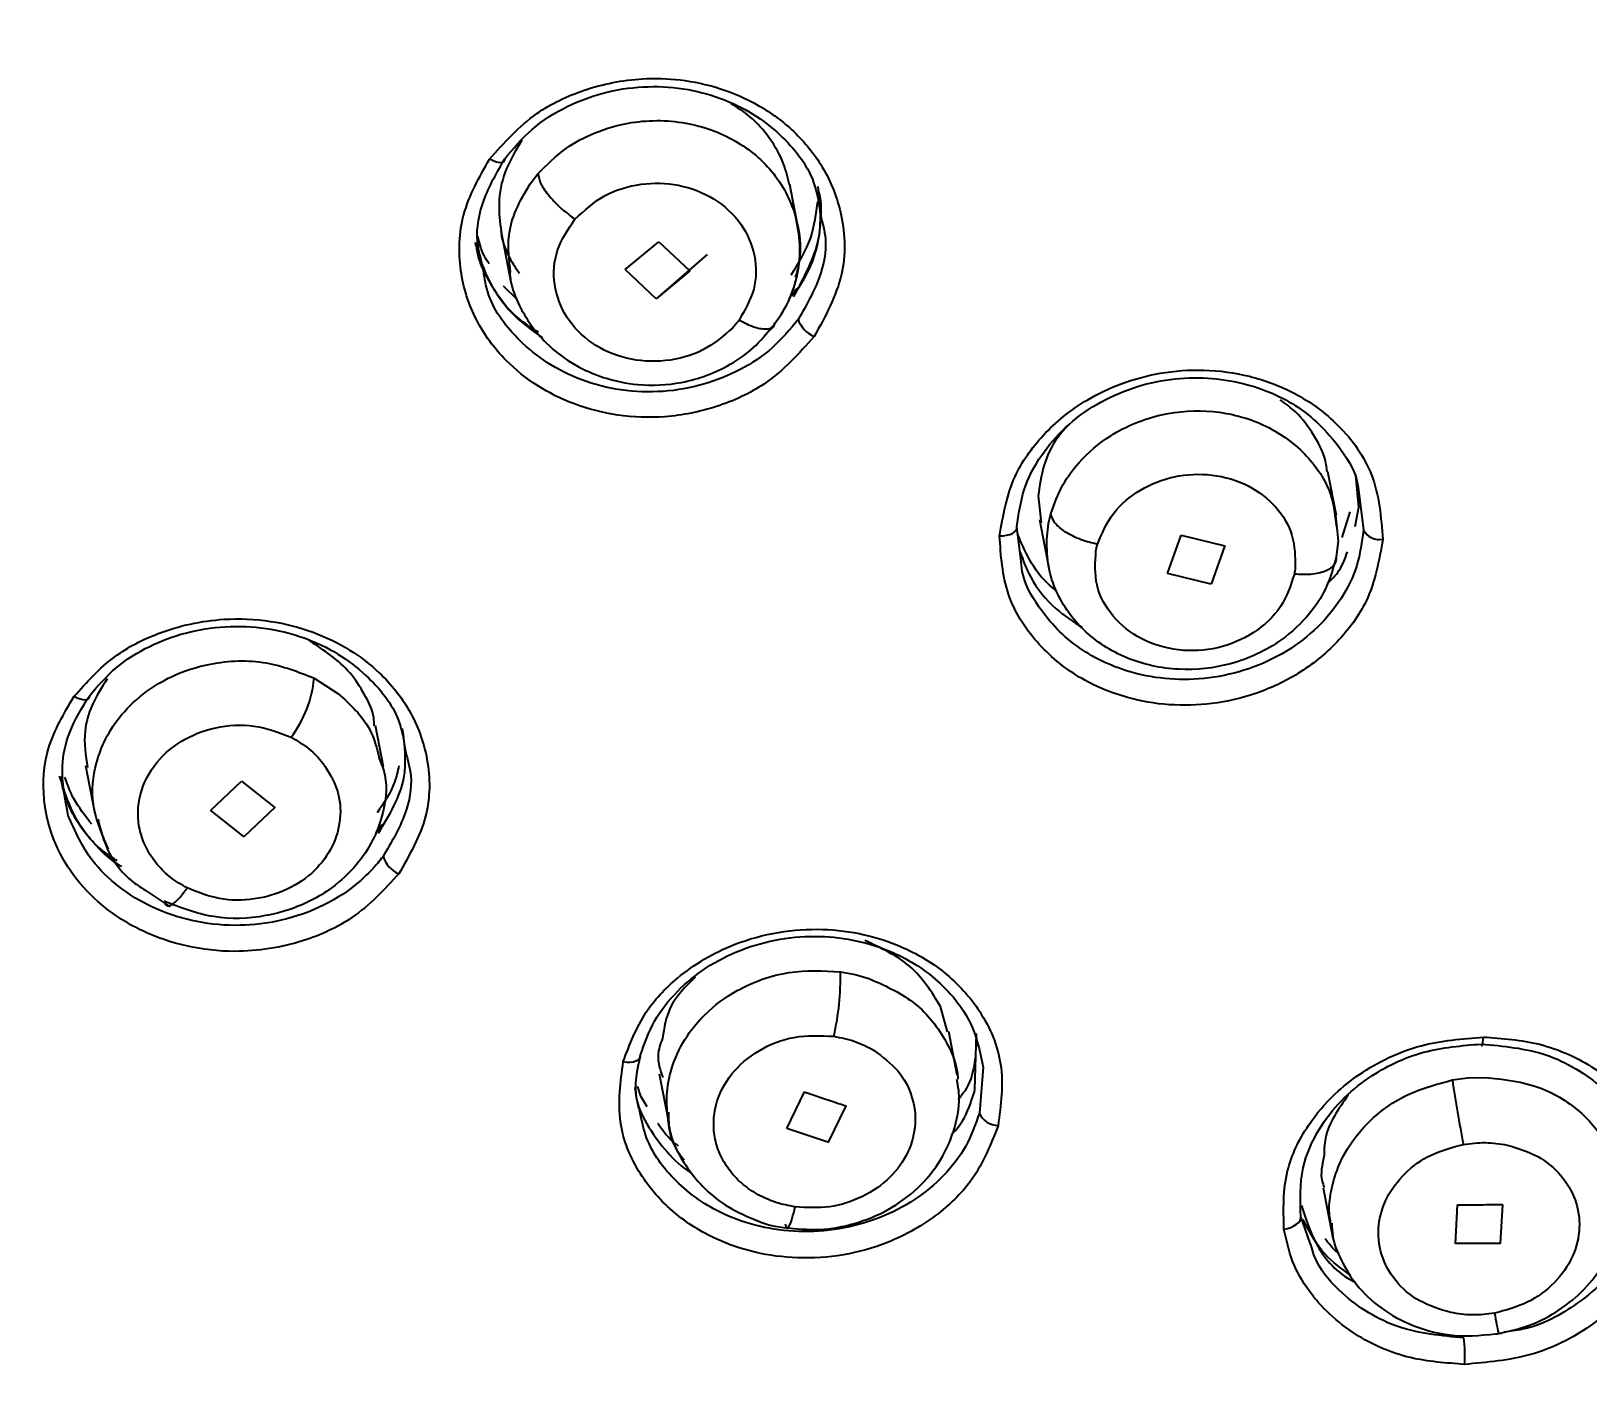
# Model space of a CAD drawing. Header units: millimetres. Extents: x 14183 to 14777, y -4239 to -3399.
# Drawn here: x 14401.878 to 14406.138, y -3748.139 to -3744.426 of the extents above; entities that cross this region are included whole.
import ezdxf

# ---------------------------------------------------------------- set-up
doc = ezdxf.new("R2010")
doc.units = ezdxf.units.MM
doc.header["$LTSCALE"] = 0.1
doc.layers.get('0').update_dxf_attribs({"lineweight": 15})
doc.layers.add('DIM', color=3, linetype='Continuous', lineweight=9)
doc.styles.add('ARIAL', font='arial.ttf')
doc.dimstyles.new('사본 ISO-25', dxfattribs={"dimtxt": 4, "dimasz": 3.5, "dimexe": 0.5, "dimexo": 0.625, "dimgap": 1.5, "dimtad": 1, "dimtih": 1, "dimtoh": 1, "dimdec": 1, "dimlfac": 4, "dimdsep": 46, "dimtxsty": 'ARIAL', "dimcen": 0, "dimclrd": 3, "dimclre": 3, "dimclrt": 3, "dimadec": 1, "dimazin": 0, "dimtfac": 1, "dimtdec": 1, "dimtmove": 0, "dimatfit": 3, "dimfxl": 1.25, "dimtfill": 1, "dimarcsym": 0})

# ---------------------------------------------------------------- blocks, each defined once
blk = doc.blocks.new('*D59')
at = {"layer": 'Defpoints', "color": 0, "transparency": 16777216}
for p in [(14392.1947, -3643.2869), (14495.7345, -4145.3429), (14510.029, -4145.3429)]:
    blk.add_point(p, dxfattribs=at)
at = {"layer": 'DIM', "color": 3, "lineweight": -2, "transparency": 16777216}
for p, q in [((14392.8197, -3643.2869), (14510.529, -3643.2869)), ((14510.029, -3646.7869), (14510.029, -3891.3741)), ((14510.029, -4141.8429), (14510.029, -3899.6183)), ((14496.3595, -4145.3429), (14510.529, -4145.3429))]:
    blk.add_line(p, q, dxfattribs=at)
at = {"layer": 'DIM', "color": 3, "transparency": 16777216}
for points in [[(14509.4457, -3646.7869), (14510.6124, -3646.7869), (14510.029, -3643.2869)], [(14509.4457, -4141.8429), (14510.6124, -4141.8429), (14510.029, -4145.3429)]]:
    blk.add_solid(points, dxfattribs=at)
at = {"layer": 'DIM', "color": 3, "transparency": 16777216, "insert": (14510.029, -3895.4962), "char_height": 4, "attachment_point": 5, "style": 'ARIAL', "bg_fill": 3, "box_fill_scale": 1.1, "bg_fill_color": 256, "bg_fill_true_color": 13158600, "bg_fill_transparency": 0}
blk.add_mtext('(2280)', dxfattribs=at)

msp = doc.modelspace()

# ---------------------------------------------------------------- linework, layer by layer
at = {"linetype": 'Continuous', "lineweight": 25}
for p, q in [((14403.2435, -3744.8433), (14403.2642, -3744.8166)), ((14403.9757, -3744.9596), (14403.9535, -3744.8457)), ((14403.1627, -3744.9703), (14403.1906, -3745.113)), ((14403.5032, -3745.0781), (14403.5954, -3745.002)), ((14403.5954, -3745.002), (14403.6801, -3745.0821)), ((14403.7272, -3745.0368), (14403.5879, -3745.1582)), ((14403.588, -3745.1583), (14403.5032, -3745.0781)), ((14403.6804, -3745.0818), (14403.5879, -3745.1582)), ((14403.2081, -3745.1602), (14403.17, -3745.1237)), ((14403.9762, -3745.1289), (14403.9519, -3745.1563)), ((14405.45, -3745.7516), (14405.4266, -3745.6319)), ((14405.511, -3745.7285), (14405.5026, -3745.6419)), ((14404.6335, -3745.6977), (14404.6415, -3745.771)), ((14405.509, -3745.6739), (14405.5234, -3745.7919)), ((14405.4512, -3745.7831), (14405.4417, -3745.7167)), ((14405.4864, -3745.7411), (14405.4649, -3745.8118)), ((14405.5014, -3745.7812), (14405.511, -3745.7285)), ((14404.5859, -3745.8694), (14404.5754, -3745.7825)), ((14404.637, -3745.7626), (14404.6648, -3745.905)), ((14404.6568, -3745.8167), (14404.6619, -3745.7733)), ((14404.6619, -3745.7733), (14404.6679, -3745.7472)), ((14404.9875, -3745.9103), (14405.0252, -3745.8049)), ((14405.0252, -3745.8049), (14405.1443, -3745.8341)), ((14405.4544, -3745.8212), (14405.4493, -3745.8645)), ((14405.1443, -3745.8338), (14405.1066, -3745.9396)), ((14405.1067, -3745.9396), (14404.9875, -3745.9102)), ((14402.6518, -3746.1963), (14402.7173, -3746.2381)), ((14402.8422, -3746.4397), (14402.82, -3746.3264)), ((14402.0262, -3746.4353), (14402.052, -3746.5674)), ((14402.3688, -3746.5589), (14402.4536, -3746.4787)), ((14402.4536, -3746.4787), (14402.5454, -3746.5511)), ((14402.5446, -3746.5502), (14402.4597, -3746.6305)), ((14402.4603, -3746.6309), (14402.3689, -3746.5588)), ((14402.8421, -3746.5954), (14402.8197, -3746.6201)), ((14402.195, -3746.7803), (14402.2577, -3746.8228)), ((14404.0921, -3747.0001), (14404.1328, -3747.0077)), ((14404.1328, -3747.0077), (14404.17, -3747.0184)), ((14404.3852, -3747.1644), (14404.3665, -3747.0954)), ((14404.412, -3747.2828), (14404.3887, -3747.1635)), ((14404.4602, -3747.3233), (14404.4648, -3747.1693)), ((14403.5962, -3747.2792), (14403.6226, -3747.4143)), ((14404.4827, -3747.2613), (14404.4727, -3747.3869)), ((14405.767, -3747.2964), (14405.8086, -3747.2909)), ((14405.8086, -3747.2909), (14405.8481, -3747.2892)), ((14403.9454, -3747.429), (14403.9937, -3747.3291)), ((14404.1074, -3747.3671), (14404.0591, -3747.467)), ((14404.0604, -3747.4674), (14403.9455, -3747.4288)), ((14405.4134, -3747.5914), (14405.4403, -3747.7289)), ((14405.7753, -3747.7444), (14405.7813, -3747.6377)), ((14405.904, -3747.6374), (14405.898, -3747.7441)), ((14405.3783, -3747.7434), (14405.3523, -3747.67))]:
    msp.add_line(p, q, dxfattribs=at)
at = {"linetype": 'Continuous', "lineweight": 25, "flags": 128}
for points in [[(14403.1737, -3744.7752), (14403.1732, -3744.7795), (14403.1711, -3744.7828), (14403.1674, -3744.7849), (14403.1623, -3744.7857), (14403.1559, -3744.7851), (14403.1485, -3744.7832), (14403.1405, -3744.7801), (14403.1321, -3744.7759)], [(14404.5279, -3745.8072), (14404.5378, -3745.8068), (14404.5472, -3745.8055), (14404.5558, -3745.8033), (14404.5631, -3745.8002), (14404.5689, -3745.7965), (14404.573, -3745.7921), (14404.5752, -3745.7874), (14404.5754, -3745.7825)], [(14401.995, -3746.2463), (14402.0034, -3746.2504), (14402.0115, -3746.2535), (14402.019, -3746.2552), (14402.0255, -3746.2555), (14402.0308, -3746.2545), (14402.0348, -3746.2521), (14402.0371, -3746.2485), (14402.0378, -3746.2438)], [(14405.846, -3747.198), (14405.8468, -3747.2011), (14405.8476, -3747.2025), (14405.8484, -3747.2024), (14405.8492, -3747.2006), (14405.85, -3747.1972), (14405.8507, -3747.1923), (14405.8513, -3747.1861), (14405.8518, -3747.1789)], [(14403.4978, -3747.2461), (14403.5075, -3747.2473), (14403.5168, -3747.2474), (14403.5252, -3747.2464), (14403.5325, -3747.2444), (14403.5384, -3747.2413), (14403.5426, -3747.2374), (14403.545, -3747.2328), (14403.5454, -3747.2277)], [(14405.3061, -3747.7046), (14405.3159, -3747.7027), (14405.3252, -3747.6998), (14405.3336, -3747.696), (14405.3408, -3747.6914), (14405.3464, -3747.6864), (14405.3503, -3747.6809), (14405.3523, -3747.6754), (14405.3523, -3747.67)]]:
    msp.add_lwpolyline(points, dxfattribs=at)
at = {"linetype": 'Continuous', "lineweight": 25}
for centre, radius, start, end in [((14403.9853, -3745.1482), 0.0214, 117.1047, 189.4241), ((14404.0534, -3745.1868), 0.0819, 200.1835, 246.2032), ((14405.5683, -3745.7647), 0.0525, 211.156, 279.1918), ((14402.337, -3746.1677), 0.3161, 322.9087, 354.8078), ((14402.8538, -3746.618), 0.0255, 129.0802, 185.4536), ((14402.9143, -3746.6623), 0.0766, 196.5377, 246.1956), ((14403.4244, -3747.0213), 0.668, 346.5457, 1.8249), ((14410.5038, -3746.579), 4.7908, 188.6115, 190.7512), ((14404.5257, -3747.3631), 0.0582, 204.1608, 267.9658), ((14405.4162, -3748.0486), 0.3851, 356.0989, 6.9089)]:
    msp.add_arc(centre, radius, start, end, dxfattribs=at)
for points, knots in [([(14405.5357, -3751.6636), (14405.0846, -3751.6479), (14404.1744, -3751.6163), (14402.7278, -3751.3395), (14401.2187, -3750.8373), (14399.738, -3750.0538), (14398.4205, -3749.0434), (14397.3271, -3747.849), (14396.4691, -3746.4845), (14395.9103, -3745.0733), (14395.6182, -3743.6476), (14395.5657, -3742.315), (14395.714, -3741.0196), (14396.0625, -3739.6926), (14396.6762, -3738.3001), (14397.5942, -3736.9219), (14398.7586, -3735.6839), (14400.115, -3734.6425), (14401.6499, -3733.8081), (14403.224, -3733.2487), (14404.8046, -3732.9158), (14405.8189, -3732.8762), (14406.3316, -3732.8562)], [0, 0, 0, 0, 0.041768, 0.084276, 0.137195, 0.191649, 0.244568, 0.299021, 0.351941, 0.406395, 0.452689, 0.499999, 0.541767, 0.584275, 0.637195, 0.691649, 0.744569, 0.799023, 0.851943, 0.906397, 0.952691, 1, 1, 1, 1]), ([(14406.3316, -3732.8562), (14406.7827, -3732.8717), (14407.6929, -3732.9031), (14409.1392, -3733.1788), (14410.6483, -3733.6804), (14412.1289, -3734.4633), (14413.4466, -3735.4752), (14414.54, -3736.6692), (14415.398, -3738.034), (14415.9808, -3739.5056), (14416.2824, -3741.0691), (14416.2888, -3742.6524), (14415.9999, -3744.2383), (14415.4293, -3745.7548), (14414.5827, -3747.1848), (14413.4993, -3748.4633), (14412.1902, -3749.5751), (14410.716, -3750.4717), (14409.0925, -3751.1382), (14407.3544, -3751.5779), (14406.1498, -3751.6347), (14405.5357, -3751.6636)], [0, 0, 0, 0, 0.041773, 0.084286, 0.13721, 0.19167, 0.244595, 0.299054, 0.351979, 0.406439, 0.459364, 0.513823, 0.566748, 0.621208, 0.674132, 0.728592, 0.781517, 0.835976, 0.888901, 0.94336, 1, 1, 1, 1]), ([(14405.6236, -3750.8562), (14405.8472, -3750.8518), (14406.3387, -3750.8421), (14407.0398, -3750.7641), (14407.736, -3750.6406), (14408.4325, -3750.4697), (14409.2165, -3750.2148), (14410.0526, -3749.8577), (14410.8435, -3749.4281), (14411.577, -3748.9419), (14412.2468, -3748.407), (14412.8759, -3747.7994), (14413.3757, -3747.216), (14413.7913, -3746.6435), (14414.1145, -3746.1232), (14414.3816, -3745.6123), (14414.6159, -3745.0853), (14414.8029, -3744.5693), (14414.9438, -3744.0708), (14415.0533, -3743.5796), (14415.1369, -3743.0622), (14415.1618, -3742.6693), (14415.1734, -3742.4856)], [0, 0, 0, 0, 0.0464086, 0.1019943, 0.1457751, 0.1926353, 0.2502527, 0.3164034, 0.3813084, 0.4380493, 0.5012503, 0.5626126, 0.6246974, 0.6667243, 0.7164237, 0.7588041, 0.7939083, 0.8444623, 0.8813604, 0.9103249, 0.9580831, 1, 1, 1, 1]), ([(14404.2079, -3750.6707), (14403.6852, -3750.5699), (14402.6398, -3750.3683), (14401.1901, -3749.751), (14399.8867, -3748.9246), (14398.7706, -3747.8929), (14397.8924, -3746.69), (14397.3193, -3745.5695), (14397.1544, -3744.8362), (14397.0966, -3744.5787)], [0, 0, 0, 0, 0.152878, 0.305756, 0.458634, 0.611512, 0.76439, 0.917269, 1, 1, 1, 1]), ([(14403.1321, -3744.7759), (14403.172, -3744.7311), (14403.2428, -3744.6516), (14403.3936, -3744.5797), (14403.5303, -3744.5526), (14403.6568, -3744.5565), (14403.7653, -3744.5797), (14403.8726, -3744.6266), (14403.9705, -3744.6991), (14404.0525, -3744.8009), (14404.1045, -3744.9348), (14404.1085, -3745.1012), (14404.0509, -3745.2061), (14404.0204, -3745.2617)], [0, 0, 0, 0, 0.11584, 0.205315, 0.304434, 0.36694, 0.434401, 0.506817, 0.584173, 0.666508, 0.763297, 0.874468, 1, 1, 1, 1]), ([(14403.1737, -3744.7752), (14403.1973, -3744.747), (14403.2445, -3744.6907), (14403.3392, -3744.6307), (14403.443, -3744.5915), (14403.5518, -3744.5744), (14403.6616, -3744.5798), (14403.764, -3744.606), (14403.854, -3744.6496), (14403.9467, -3744.7218), (14404.0217, -3744.8159), (14404.033, -3744.8974), (14404.0373, -3744.9284)], [0, 0, 0, 0, 0.102942, 0.205906, 0.298894, 0.395345, 0.491053, 0.583329, 0.6722, 0.757693, 0.907974, 1, 1, 1, 1]), ([(14397, -3744.6205), (14397.0086, -3744.6606), (14397.0655, -3744.9238), (14397.1975, -3745.3142), (14397.3892, -3745.8037), (14397.5959, -3746.2453), (14397.8081, -3746.6303), (14398.0166, -3746.9635), (14398.2115, -3747.25), (14398.4662, -3747.5883), (14398.76, -3747.9344), (14399.0476, -3748.2362), (14399.3008, -3748.4788), (14399.5701, -3748.7176), (14399.8591, -3748.9515), (14400.1781, -3749.1857), (14400.4903, -3749.3951), (14400.8399, -3749.6081), (14401.2611, -3749.8382), (14401.7131, -3750.052), (14402.126, -3750.2193), (14402.414, -3750.3229), (14402.6966, -3750.4165), (14403.0199, -3750.5124), (14403.4188, -3750.6118), (14403.8101, -3750.6933), (14404.07, -3750.7339), (14404.1978, -3750.7539)], [0, 0, 0, 0, 0.012754, 0.08379, 0.127677, 0.17588, 0.234617, 0.263195, 0.2967, 0.340883, 0.392561, 0.434717, 0.467046, 0.498266, 0.542804, 0.57819, 0.616042, 0.654185, 0.698929, 0.756921, 0.800012, 0.828197, 0.845414, 0.88589, 0.925146, 0.963182, 1, 1, 1, 1]), ([(14403.9525, -3744.846), (14403.9481, -3744.8268), (14403.9378, -3744.7822), (14403.9006, -3744.7182), (14403.8516, -3744.6613), (14403.8103, -3744.6349), (14403.7929, -3744.6237)], [0, 0, 0, 0, 0.21657, 0.502991, 0.78989, 1, 1, 1, 1]), ([(14403.2642, -3744.8166), (14403.289, -3744.7916), (14403.3335, -3744.7467), (14403.4228, -3744.6995), (14403.5363, -3744.6671), (14403.6767, -3744.6698), (14403.817, -3744.7239), (14403.9242, -3744.8193), (14403.98, -3744.9421), (14403.9869, -3745.041), (14403.9717, -3745.09), (14403.9689, -3745.0991)], [0, 0, 0, 0, 0.102251, 0.183367, 0.281736, 0.428105, 0.562298, 0.700897, 0.842484, 0.970948, 1, 1, 1, 1]), ([(14403.2203, -3744.7244), (14403.2034, -3744.7527), (14403.1708, -3744.807), (14403.1537, -3744.8939), (14403.1606, -3744.9482), (14403.1638, -3744.9733)], [0, 0, 0, 0, 0.367678, 0.706362, 1, 1, 1, 1]), ([(14404.0204, -3745.2617), (14403.9786, -3745.3083), (14403.9055, -3745.3896), (14403.7563, -3745.4579), (14403.6177, -3745.4858), (14403.4838, -3745.481), (14403.3647, -3745.4506), (14403.2604, -3745.3989), (14403.1662, -3745.3228), (14403.088, -3745.2165), (14403.0447, -3745.0782), (14403.0501, -3744.9212), (14403.1041, -3744.8254), (14403.1321, -3744.7759)], [0, 0, 0, 0, 0.120567, 0.210582, 0.298105, 0.376516, 0.451908, 0.52278, 0.593633, 0.684292, 0.782235, 0.887457, 1, 1, 1, 1]), ([(14403.1137, -3745.0695), (14403.1074, -3745.0467), (14403.0912, -3744.9872), (14403.1114, -3744.8828), (14403.1522, -3744.8122), (14403.1737, -3744.7752)], [0, 0, 0, 0, 0.229021, 0.595955, 1, 1, 1, 1]), ([(14403.1896, -3745.0861), (14403.1855, -3745.0525), (14403.1785, -3744.9947), (14403.2026, -3744.9115), (14403.2295, -3744.8666), (14403.2435, -3744.8433)], [0, 0, 0, 0, 0.400694, 0.688475, 1, 1, 1, 1]), ([(14403.2642, -3744.8166), (14403.2661, -3744.825), (14403.269, -3744.8379), (14403.2824, -3744.8599), (14403.2958, -3744.8776), (14403.3119, -3744.8955), (14403.335, -3744.9176), (14403.3537, -3744.9313), (14403.3659, -3744.9402)], [0, 0, 0, 0, 0.243137, 0.372935, 0.504739, 0.635853, 0.763663, 1, 1, 1, 1]), ([(14403.3659, -3744.9402), (14403.3917, -3744.9165), (14403.4418, -3744.8702), (14403.5456, -3744.8394), (14403.6515, -3744.842), (14403.7502, -3744.8802), (14403.8252, -3744.9499), (14403.863, -3745.0387), (14403.8627, -3745.1338), (14403.831, -3745.1888), (14403.815, -3745.2164)], [0, 0, 0, 0, 0.129909, 0.253103, 0.374834, 0.500547, 0.629266, 0.755203, 0.87703, 1, 1, 1, 1]), ([(14404.0309, -3744.851), (14404.0359, -3744.8985), (14404.046, -3744.9945), (14403.9999, -3745.0836), (14403.9766, -3745.1287)], [0, 0, 0, 0, 0.494816, 1, 1, 1, 1]), ([(14404.0295, -3744.8915), (14404.0253, -3744.9252), (14404.0163, -3744.9964), (14403.9774, -3745.0598), (14403.957, -3745.0931)], [0, 0, 0, 0, 0.47446, 1, 1, 1, 1]), ([(14403.9642, -3745.1517), (14403.9839, -3745.1198), (14404.0216, -3745.0587), (14404.04, -3744.9603), (14404.0418, -3744.8931), (14404.0323, -3744.861), (14404.0313, -3744.8579)], [0, 0, 0, 0, 0.351636, 0.674453, 0.968472, 1, 1, 1, 1]), ([(14404.0373, -3744.9284), (14404.0433, -3744.9501), (14404.0588, -3745.0066), (14404.0382, -3745.1082), (14403.9982, -3745.1776), (14403.9766, -3745.2151)], [0, 0, 0, 0, 0.223119, 0.58027, 1, 1, 1, 1]), ([(14403.1638, -3744.9733), (14403.1639, -3744.9747), (14403.1657, -3745.0002), (14403.1813, -3745.0406), (14403.2045, -3745.0748), (14403.2137, -3745.0884)], [0, 0, 0, 0, 0.033407, 0.617194, 1, 1, 1, 1]), ([(14403.7978, -3745.2373), (14403.772, -3745.2597), (14403.7203, -3745.3047), (14403.614, -3745.3334), (14403.5055, -3745.3268), (14403.4083, -3745.2838), (14403.3375, -3745.2113), (14403.304, -3745.1204), (14403.3101, -3745.0227), (14403.3473, -3744.9677), (14403.3659, -3744.9402)], [0, 0, 0, 0, 0.1248649, 0.2501964, 0.3752392, 0.5000171, 0.6247023, 0.7495222, 0.8746258, 1, 1, 1, 1]), ([(14403.9004, -3745.2428), (14403.9166, -3745.2207), (14403.9489, -3745.1766), (14403.9754, -3745.0996), (14403.9856, -3745.0193), (14403.9762, -3744.9666), (14403.9714, -3744.9401)], [0, 0, 0, 0, 0.249879, 0.498287, 0.74758, 1, 1, 1, 1]), ([(14403.266, -3745.2496), (14403.2497, -3745.2393), (14403.1961, -3745.2054), (14403.1296, -3745.1214), (14403.1057, -3745.0452), (14403.093, -3745.0044)], [0, 0, 0, 0, 0.168788, 0.555856, 1, 1, 1, 1]), ([(14403.0951, -3745.0044), (14403.0956, -3745.01), (14403.0985, -3745.0511), (14403.1341, -3745.122), (14403.1947, -3745.2063), (14403.2512, -3745.2466), (14403.2771, -3745.2651)], [0, 0, 0, 0, 0.053821, 0.392952, 0.721796, 1, 1, 1, 1]), ([(14403.1312, -3745.0623), (14403.1262, -3745.0549), (14403.1106, -3745.0322), (14403.1044, -3745.0059), (14403.1001, -3744.9881)], [0, 0, 0, 0, 0.322992, 1, 1, 1, 1]), ([(14403.9766, -3745.2151), (14403.9545, -3745.2417), (14403.9102, -3745.295), (14403.82, -3745.3547), (14403.718, -3745.396), (14403.6063, -3745.4156), (14403.492, -3745.4115), (14403.3838, -3745.3839), (14403.2891, -3745.3368), (14403.1979, -3745.262), (14403.1284, -3745.1712), (14403.1176, -3745.0965), (14403.1137, -3745.0695)], [0, 0, 0, 0, 0.097842, 0.195701, 0.292037, 0.390088, 0.491712, 0.589845, 0.684516, 0.775758, 0.919209, 1, 1, 1, 1]), ([(14403.1874, -3745.0866), (14403.188, -3745.0937), (14403.1909, -3745.1248), (14403.2184, -3745.1935), (14403.2762, -3745.277), (14403.3611, -3745.3396), (14403.4468, -3745.3775), (14403.545, -3745.3979), (14403.6668, -3745.3921), (14403.7756, -3745.3513), (14403.8576, -3745.2932), (14403.8908, -3745.253), (14403.9077, -3745.2324)], [0, 0, 0, 0, 0.023809, 0.103403, 0.241404, 0.352536, 0.441499, 0.544522, 0.671972, 0.824211, 0.910093, 1, 1, 1, 1]), ([(14403.815, -3745.2164), (14403.8123, -3745.22), (14403.8069, -3745.2272), (14403.8008, -3745.2339), (14403.7978, -3745.2373)], [0, 0, 0, 0, 0.497787, 1, 1, 1, 1]), ([(14403.815, -3745.2164), (14403.8281, -3745.2231), (14403.8481, -3745.2333), (14403.872, -3745.2397), (14403.8883, -3745.2415), (14403.9011, -3745.2395), (14403.911, -3745.2349), (14403.9121, -3745.2278), (14403.9126, -3745.2243)], [0, 0, 0, 0, 0.267895, 0.412893, 0.561522, 0.710672, 0.857167, 1, 1, 1, 1]), ([(14404.5279, -3745.8072), (14404.5374, -3745.7516), (14404.5543, -3745.653), (14404.6452, -3745.5248), (14404.7492, -3745.4407), (14404.8617, -3745.3872), (14404.9694, -3745.358), (14405.0894, -3745.3493), (14405.2157, -3745.3664), (14405.3447, -3745.4151), (14405.4655, -3745.5042), (14405.5629, -3745.6422), (14405.5719, -3745.7561), (14405.5767, -3745.8166)], [0, 0, 0, 0, 0.115837, 0.20532, 0.304486, 0.367013, 0.434486, 0.506905, 0.584256, 0.666585, 0.763359, 0.874503, 1, 1, 1, 1]), ([(14404.5754, -3745.7825), (14404.5801, -3745.7483), (14404.5893, -3745.6798), (14404.6378, -3745.587), (14404.706, -3745.5076), (14404.7911, -3745.4444), (14404.8897, -3745.3997), (14404.9937, -3745.3758), (14405.0966, -3745.3723), (14405.2188, -3745.3908), (14405.3563, -3745.4496), (14405.4563, -3745.5552), (14405.5046, -3745.6359), (14405.5088, -3745.6723), (14405.509, -3745.6739)], [0, 0, 0, 0, 0.087495, 0.175009, 0.254045, 0.336024, 0.417364, 0.495789, 0.571321, 0.643983, 0.771671, 0.906062, 0.996012, 1, 1, 1, 1]), ([(14405.4242, -3745.6322), (14405.4236, -3745.6256), (14405.4209, -3745.5902), (14405.391, -3745.5331), (14405.3475, -3745.4728), (14405.3103, -3745.4452), (14405.2959, -3745.4345)], [0, 0, 0, 0, 0.084897, 0.452338, 0.788447, 1, 1, 1, 1]), ([(14404.6679, -3745.7472), (14404.6776, -3745.72), (14404.6955, -3745.6697), (14404.7505, -3745.5953), (14404.8371, -3745.5217), (14404.966, -3745.4688), (14405.1142, -3745.4594), (14405.2543, -3745.4963), (14405.3654, -3745.5749), (14405.4433, -3745.687), (14405.4505, -3745.774), (14405.4544, -3745.8212)], [0, 0, 0, 0, 0.081345, 0.150323, 0.250823, 0.380167, 0.500502, 0.623693, 0.750092, 0.864527, 1, 1, 1, 1]), ([(14404.7137, -3745.5067), (14404.7044, -3745.5168), (14404.6749, -3745.5489), (14404.6453, -3745.6148), (14404.6374, -3745.6701), (14404.6335, -3745.6977)], [0, 0, 0, 0, 0.185173, 0.592563, 1, 1, 1, 1]), ([(14404.7958, -3745.8303), (14404.8081, -3745.8006), (14404.8323, -3745.7427), (14404.9102, -3745.6778), (14405.0056, -3745.6399), (14405.1114, -3745.6349), (14405.2111, -3745.665), (14405.2879, -3745.7248), (14405.3359, -3745.8049), (14405.3367, -3745.8644), (14405.3372, -3745.8944)], [0, 0, 0, 0, 0.1290389, 0.251836, 0.3742594, 0.5006088, 0.6288689, 0.7539592, 0.8758438, 1, 1, 1, 1]), ([(14404.7958, -3745.8303), (14404.7806, -3745.8266), (14404.7572, -3745.821), (14404.7283, -3745.8082), (14404.7081, -3745.7968), (14404.6914, -3745.7842), (14404.6745, -3745.7673), (14404.6705, -3745.7551), (14404.6679, -3745.7472)], [0, 0, 0, 0, 0.23902, 0.367697, 0.499178, 0.630779, 0.759801, 1, 1, 1, 1]), ([(14405.5767, -3745.8166), (14405.5665, -3745.8744), (14405.5486, -3745.9755), (14405.4571, -3746.0999), (14405.3526, -3746.185), (14405.2335, -3746.2416), (14405.1123, -3746.2695), (14404.9913, -3746.273), (14404.8662, -3746.2514), (14404.7381, -3746.1971), (14404.6223, -3746.1004), (14404.5384, -3745.966), (14404.5315, -3745.8613), (14404.5279, -3745.8072)], [0, 0, 0, 0, 0.120535, 0.210535, 0.298079, 0.374841, 0.451939, 0.522806, 0.593655, 0.684315, 0.782255, 0.887469, 1, 1, 1, 1]), ([(14404.6832, -3745.9574), (14404.6775, -3745.9529), (14404.6469, -3745.9289), (14404.6081, -3745.8762), (14404.5869, -3745.8246), (14404.577, -3745.8007)], [0, 0, 0, 0, 0.1101841, 0.5864738, 1, 1, 1, 1]), ([(14405.5234, -3745.7919), (14405.5191, -3745.8242), (14405.5107, -3745.8887), (14405.466, -3745.9794), (14405.4006, -3746.0597), (14405.3145, -3746.1263), (14405.2127, -3746.174), (14405.1028, -3746.1994), (14404.9939, -3746.2022), (14404.8703, -3746.1808), (14404.7377, -3746.1202), (14404.6398, -3746.0173), (14404.5909, -3745.9281), (14404.5869, -3745.8812), (14404.5859, -3745.8694)], [0, 0, 0, 0, 0.080364, 0.160743, 0.23987, 0.320405, 0.40389, 0.484507, 0.562279, 0.637234, 0.756953, 0.882668, 0.97058, 1, 1, 1, 1]), ([(14405.4493, -3745.8645), (14405.441, -3745.8949), (14405.4259, -3745.9496), (14405.3737, -3746.0279), (14405.2915, -3746.105), (14405.1663, -3746.1639), (14405.0157, -3746.1802), (14404.872, -3746.1483), (14404.7534, -3746.0718), (14404.6877, -3745.979), (14404.6585, -3745.8919), (14404.6574, -3745.8424), (14404.6568, -3745.8167)], [0, 0, 0, 0, 0.087043, 0.156836, 0.249772, 0.378161, 0.496686, 0.619704, 0.743332, 0.860728, 0.927688, 1, 1, 1, 1]), ([(14404.7916, -3745.8481), (14404.7922, -3745.8451), (14404.7934, -3745.8391), (14404.795, -3745.8332), (14404.7958, -3745.8303)], [0, 0, 0, 0, 0.49993, 1, 1, 1, 1]), ([(14404.5837, -3745.8509), (14404.5924, -3745.8744), (14404.6136, -3745.9314), (14404.6722, -3746.004), (14404.729, -3746.0417), (14404.7536, -3746.058)], [0, 0, 0, 0, 0.28377, 0.690416, 1, 1, 1, 1]), ([(14405.3346, -3745.9117), (14405.3245, -3745.9425), (14405.3044, -3746.0042), (14405.2263, -3746.0765), (14405.1264, -3746.1192), (14405.0161, -3746.1254), (14404.913, -3746.0943), (14404.8334, -3746.0306), (14404.7858, -3745.9436), (14404.7896, -3745.8799), (14404.7916, -3745.8481)], [0, 0, 0, 0, 0.125071, 0.250364, 0.375365, 0.500101, 0.624754, 0.749553, 0.874644, 1, 1, 1, 1]), ([(14405.4493, -3745.8645), (14405.4487, -3745.872), (14405.4479, -3745.8836), (14405.4345, -3745.8961), (14405.42, -3745.9041), (14405.4013, -3745.9098), (14405.3737, -3745.9141), (14405.35, -3745.9127), (14405.3346, -3745.9117)], [0, 0, 0, 0, 0.239396, 0.368321, 0.499999, 0.631677, 0.760603, 1, 1, 1, 1]), ([(14405.4241, -3745.9385), (14405.4359, -3745.9269), (14405.4622, -3745.9012), (14405.4737, -3745.8685), (14405.4799, -3745.8506)], [0, 0, 0, 0, 0.452036, 1, 1, 1, 1]), ([(14405.3372, -3745.8944), (14405.3368, -3745.8973), (14405.3361, -3745.9031), (14405.3351, -3745.9088), (14405.3346, -3745.9117)], [0, 0, 0, 0, 0.498382, 1, 1, 1, 1]), ([(14401.995, -3746.2463), (14402.0298, -3746.2075), (14402.0933, -3746.1369), (14402.2367, -3746.0629), (14402.3853, -3746.0301), (14402.5314, -3746.0366), (14402.6489, -3746.0666), (14402.7498, -3746.1158), (14402.8421, -3746.1867), (14402.9216, -3746.2868), (14402.9705, -3746.4222), (14402.9696, -3746.5824), (14402.913, -3746.6808), (14402.8834, -3746.7324)], [0, 0, 0, 0, 0.102542, 0.186602, 0.298672, 0.376082, 0.449592, 0.519194, 0.584881, 0.672512, 0.770929, 0.880087, 1, 1, 1, 1]), ([(14402.0378, -3746.2438), (14402.0606, -3746.2175), (14402.1063, -3746.1647), (14402.198, -3746.1075), (14402.2999, -3746.0693), (14402.4088, -3746.052), (14402.5199, -3746.0568), (14402.6251, -3746.0829), (14402.7184, -3746.1273), (14402.8118, -3746.1997), (14402.8858, -3746.291), (14402.8973, -3746.368), (14402.9016, -3746.3968)], [0, 0, 0, 0, 0.100292, 0.200592, 0.29445, 0.391028, 0.488638, 0.583382, 0.675334, 0.764573, 0.912225, 1, 1, 1, 1]), ([(14402.8164, -3746.3267), (14402.8162, -3746.3196), (14402.8156, -3746.2896), (14402.7903, -3746.2401), (14402.7408, -3746.1614), (14402.6788, -3746.1201), (14402.638, -3746.0929)], [0, 0, 0, 0, 0.073939, 0.31256, 0.547654, 1, 1, 1, 1]), ([(14402.089, -3746.6644), (14402.0715, -3746.6242), (14402.0386, -3746.5485), (14402.0489, -3746.4425), (14402.0799, -3746.3602), (14402.1247, -3746.2924), (14402.1869, -3746.2342), (14402.2692, -3746.1851), (14402.3794, -3746.1497), (14402.5196, -3746.1444), (14402.6089, -3746.1795), (14402.6518, -3746.1963)], [0, 0, 0, 0, 0.142314, 0.267791, 0.34386, 0.428672, 0.524821, 0.60473, 0.715421, 0.86335, 1, 1, 1, 1]), ([(14402.0856, -3746.1985), (14402.0706, -3746.222), (14402.042, -3746.267), (14402.018, -3746.3504), (14402.0266, -3746.4079), (14402.0315, -3746.4411)], [0, 0, 0, 0, 0.318269, 0.607349, 1, 1, 1, 1]), ([(14402.8834, -3746.7324), (14402.8439, -3746.7753), (14402.7727, -3746.8527), (14402.6131, -3746.9259), (14402.4541, -3746.9515), (14402.3027, -3746.9344), (14402.1819, -3746.8931), (14402.0797, -3746.8299), (14401.9978, -3746.7486), (14401.9371, -3746.6476), (14401.9059, -3746.5248), (14401.9154, -3746.3815), (14401.9675, -3746.2929), (14401.995, -3746.2463)], [0, 0, 0, 0, 0.114194, 0.206044, 0.321934, 0.402298, 0.48017, 0.55553, 0.628356, 0.704956, 0.792444, 0.890793, 1, 1, 1, 1]), ([(14401.9791, -3746.5731), (14401.9701, -3746.5277), (14401.9549, -3746.4513), (14401.9798, -3746.3373), (14402.0174, -3746.2767), (14402.0378, -3746.2438)], [0, 0, 0, 0, 0.399778, 0.673634, 1, 1, 1, 1]), ([(14402.7173, -3746.2381), (14402.7507, -3746.2687), (14402.8065, -3746.32), (14402.8236, -3746.3891), (14402.8304, -3746.4169)], [0, 0, 0, 0, 0.597354, 1, 1, 1, 1]), ([(14402.3047, -3746.7709), (14402.2894, -3746.762), (14402.259, -3746.7443), (14402.2222, -3746.7084), (14402.194, -3746.6673), (14402.1758, -3746.622), (14402.1685, -3746.5743), (14402.1735, -3746.5103), (14402.2072, -3746.4346), (14402.2832, -3746.3655), (14402.3809, -3746.3271), (14402.4901, -3746.3203), (14402.5558, -3746.3456), (14402.5891, -3746.3584)], [0, 0, 0, 0, 0.063447, 0.126894, 0.190419, 0.25409, 0.317953, 0.382022, 0.509878, 0.633989, 0.754188, 0.875086, 1, 1, 1, 1]), ([(14402.8284, -3746.6205), (14402.858, -3746.5714), (14402.9125, -3746.4813), (14402.8999, -3746.3803), (14402.8942, -3746.3343)], [0, 0, 0, 0, 0.545025, 1, 1, 1, 1]), ([(14402.5891, -3746.3584), (14402.606, -3746.3682), (14402.6399, -3746.3878), (14402.6645, -3746.4158), (14402.6768, -3746.4298)], [0, 0, 0, 0, 0.4999617, 1, 1, 1, 1]), ([(14402.8304, -3746.4169), (14402.8362, -3746.4317), (14402.856, -3746.4822), (14402.8438, -3746.5612), (14402.8137, -3746.6433), (14402.7684, -3746.7115), (14402.7091, -3746.7669), (14402.6263, -3746.8176), (14402.5175, -3746.8536), (14402.3737, -3746.8586), (14402.2859, -3746.8244), (14402.2416, -3746.8072)], [0, 0, 0, 0, 0.057119, 0.195167, 0.278799, 0.372012, 0.479151, 0.552156, 0.692901, 0.845358, 1, 1, 1, 1]), ([(14402.9016, -3746.3968), (14402.908, -3746.419), (14402.9242, -3746.4755), (14402.9042, -3746.5773), (14402.8633, -3746.6462), (14402.8408, -3746.6841)], [0, 0, 0, 0, 0.2271, 0.575661, 1, 1, 1, 1]), ([(14402.1129, -3746.6964), (14402.1017, -3746.6892), (14402.0532, -3746.658), (14401.9916, -3746.5784), (14401.9681, -3746.5044), (14401.9555, -3746.4649)], [0, 0, 0, 0, 0.122915, 0.531674, 1, 1, 1, 1]), ([(14401.9581, -3746.4647), (14401.96, -3746.4772), (14401.9698, -3746.5423), (14402.0258, -3746.6261), (14402.0903, -3746.6919), (14402.1207, -3746.7098), (14402.1248, -3746.7122)], [0, 0, 0, 0, 0.129753, 0.677136, 0.956608, 1, 1, 1, 1]), ([(14402.0437, -3746.5964), (14402.0252, -3746.5733), (14401.9933, -3746.5335), (14401.9769, -3746.4872), (14401.97, -3746.4677)], [0, 0, 0, 0, 0.577344, 1, 1, 1, 1]), ([(14402.6768, -3746.4298), (14402.6916, -3746.4537), (14402.7209, -3746.5008), (14402.7274, -3746.5816), (14402.7059, -3746.6587), (14402.6557, -3746.727), (14402.5809, -3746.7785), (14402.4894, -3746.8054), (14402.3915, -3746.8056), (14402.3336, -3746.7824), (14402.3047, -3746.7709)], [0, 0, 0, 0, 0.125392, 0.247118, 0.36741, 0.489931, 0.617011, 0.745334, 0.872976, 1, 1, 1, 1]), ([(14402.884, -3746.4365), (14402.8806, -3746.4517), (14402.8702, -3746.4976), (14402.8427, -3746.5381), (14402.8243, -3746.5653)], [0, 0, 0, 0, 0.331614, 1, 1, 1, 1]), ([(14402.8408, -3746.6841), (14402.8407, -3746.6843), (14402.839, -3746.6865), (14402.8332, -3746.6941), (14402.8103, -3746.7221), (14402.7585, -3746.7718), (14402.6665, -3746.8286), (14402.5527, -3746.8657), (14402.4328, -3746.8772), (14402.317, -3746.8641), (14402.2081, -3746.8272), (14402.1153, -3746.77), (14402.0295, -3746.6874), (14401.9977, -3746.6153), (14401.9791, -3746.5731)], [0, 0, 0, 0, 0.00085, 0.008238, 0.029379, 0.110265, 0.220644, 0.33745, 0.440247, 0.548079, 0.653514, 0.756653, 0.857601, 1, 1, 1, 1]), ([(14402.0605, -3746.5824), (14402.0665, -3746.6071), (14402.0819, -3746.6705), (14402.1327, -3746.7412), (14402.1816, -3746.7719), (14402.195, -3746.7803)], [0, 0, 0, 0, 0.3181678, 0.8136102, 1, 1, 1, 1]), ([(14402.2416, -3746.8072), (14402.2434, -3746.8121), (14402.2469, -3746.8222), (14402.2623, -3746.8182), (14402.2825, -3746.8009), (14402.2975, -3746.7806), (14402.3047, -3746.7709)], [0, 0, 0, 0, 0.250126, 0.511566, 0.766636, 1, 1, 1, 1]), ([(14403.4978, -3747.2461), (14403.5152, -3747.2), (14403.5469, -3747.1158), (14403.6527, -3747.0032), (14403.78, -3746.9273), (14403.9203, -3746.8886), (14404.042, -3746.8804), (14404.1565, -3746.8949), (14404.2712, -3746.9322), (14404.3851, -3747.0001), (14404.4839, -3747.1096), (14404.5457, -3747.257), (14404.5312, -3747.3648), (14404.5237, -3747.4213)], [0, 0, 0, 0, 0.101991, 0.186056, 0.299793, 0.376516, 0.44976, 0.519515, 0.585777, 0.673107, 0.771274, 0.880233, 1, 1, 1, 1]), ([(14403.5454, -3747.2277), (14403.5564, -3747.1963), (14403.5786, -3747.1336), (14403.6424, -3747.0527), (14403.7233, -3746.9863), (14403.8191, -3746.9372), (14403.9253, -3746.9079), (14404.0343, -3746.9001), (14404.139, -3746.9127), (14404.256, -3746.9504), (14404.3754, -3747.0284), (14404.4596, -3747.1436), (14404.476, -3747.2273), (14404.4827, -3747.2613)], [0, 0, 0, 0, 0.085587, 0.171182, 0.251285, 0.333694, 0.416581, 0.497054, 0.575177, 0.651017, 0.775896, 0.908988, 1, 1, 1, 1]), ([(14404.3665, -3747.0954), (14404.3418, -3747.0554), (14404.2937, -3746.9775), (14404.2029, -3746.935), (14404.1588, -3746.9144)], [0, 0, 0, 0, 0.514708, 1, 1, 1, 1]), ([(14403.6955, -3747.0138), (14403.6687, -3747.0408), (14403.6196, -3747.0903), (14403.6097, -3747.1535), (14403.6053, -3747.1821)], [0, 0, 0, 0, 0.5462631, 1, 1, 1, 1]), ([(14403.6653, -3747.516), (14403.662, -3747.5123), (14403.6327, -3747.4794), (14403.6192, -3747.4122), (14403.6151, -3747.3276), (14403.6316, -3747.251), (14403.6676, -3747.1783), (14403.7264, -3747.1076), (14403.8168, -3747.041), (14403.9472, -3746.9929), (14404.045, -3746.9977), (14404.0921, -3747.0001)], [0, 0, 0, 0, 0.0181629, 0.1618121, 0.2488901, 0.3459718, 0.4560224, 0.5474919, 0.6742276, 0.843569, 1, 1, 1, 1]), ([(14404.17, -3747.0184), (14404.2123, -3747.0372), (14404.2989, -3747.0758), (14404.3797, -3747.1774), (14404.4125, -3747.2552), (14404.4134, -3747.2932), (14404.4134, -3747.2938)], [0, 0, 0, 0, 0.336905, 0.690214, 0.995238, 1, 1, 1, 1]), ([(14403.6053, -3747.1821), (14403.5997, -3747.1976), (14403.5868, -3747.2334), (14403.599, -3747.2693), (14403.606, -3747.2896)], [0, 0, 0, 0, 0.433334, 1, 1, 1, 1]), ([(14403.9684, -3747.6437), (14403.9506, -3747.6403), (14403.915, -3747.6333), (14403.8663, -3747.6115), (14403.8237, -3747.5824), (14403.7888, -3747.5462), (14403.7632, -3747.5045), (14403.7428, -3747.4441), (14403.7448, -3747.364), (14403.7892, -3747.2772), (14403.866, -3747.2118), (14403.966, -3747.1721), (14404.0377, -3747.1752), (14404.0741, -3747.1768)], [0, 0, 0, 0, 0.063447, 0.1268945, 0.1904188, 0.2540896, 0.3179534, 0.3820223, 0.5098784, 0.6339889, 0.7541877, 0.875086, 1, 1, 1, 1]), ([(14404.0741, -3747.1768), (14404.0938, -3747.1806), (14404.1333, -3747.1883), (14404.1674, -3747.2065), (14404.1845, -3747.2156)], [0, 0, 0, 0, 0.499962, 1, 1, 1, 1]), ([(14404.4644, -3747.1811), (14404.4623, -3747.2324), (14404.4598, -3747.2936), (14404.4205, -3747.343), (14404.4141, -3747.3511)], [0, 0, 0, 0, 0.836768, 1, 1, 1, 1]), ([(14405.3061, -3747.7046), (14405.3047, -3747.6511), (14405.302, -3747.5533), (14405.3629, -3747.4265), (14405.4362, -3747.3395), (14405.536, -3747.2601), (14405.6733, -3747.1934), (14405.7941, -3747.1836), (14405.8518, -3747.1789)], [0, 0, 0, 0, 0.20539, 0.37506, 0.508889, 0.606776, 0.812366, 1, 1, 1, 1]), ([(14405.8518, -3747.1789), (14405.904, -3747.1828), (14406.0141, -3747.191), (14406.167, -3747.2618), (14406.2975, -3747.3816), (14406.3294, -3747.4916), (14406.346, -3747.5489)], [0, 0, 0, 0, 0.214363, 0.452533, 0.714402, 1, 1, 1, 1]), ([(14403.5436, -3747.3825), (14403.5403, -3747.3713), (14403.5254, -3747.3209), (14403.5366, -3747.2685), (14403.5454, -3747.2277)], [0, 0, 0, 0, 0.2223101, 1, 1, 1, 1]), ([(14404.1845, -3747.2156), (14404.2078, -3747.2331), (14404.2539, -3747.2675), (14404.2917, -3747.3399), (14404.3017, -3747.4174), (14404.2813, -3747.4957), (14404.2311, -3747.5661), (14404.1556, -3747.6189), (14404.0636, -3747.6491), (14404.0001, -3747.6455), (14403.9684, -3747.6437)], [0, 0, 0, 0, 0.125392, 0.247118, 0.36741, 0.489931, 0.617011, 0.745334, 0.872976, 1, 1, 1, 1]), ([(14405.3523, -3747.67), (14405.3507, -3747.6255), (14405.3479, -3747.543), (14405.3957, -3747.4346), (14405.46, -3747.3517), (14405.5522, -3747.2752), (14405.683, -3747.2115), (14405.7928, -3747.2024), (14405.846, -3747.198)], [0, 0, 0, 0, 0.190581, 0.352991, 0.480908, 0.60527, 0.808717, 1, 1, 1, 1]), ([(14405.846, -3747.198), (14405.9067, -3747.2036), (14405.9993, -3747.2122), (14406.1073, -3747.2639), (14406.1864, -3747.322), (14406.2602, -3747.4094), (14406.2808, -3747.4873), (14406.2922, -3747.5302)], [0, 0, 0, 0, 0.275063, 0.419566, 0.568396, 0.762699, 1, 1, 1, 1]), ([(14404.5237, -3747.4213), (14404.5042, -3747.4715), (14404.4694, -3747.5611), (14404.3592, -3747.6705), (14404.2359, -3747.7414), (14404.1012, -3747.7792), (14403.9772, -3747.7871), (14403.8581, -3747.7715), (14403.7422, -3747.7316), (14403.6298, -3747.6614), (14403.535, -3747.5526), (14403.4759, -3747.4075), (14403.4903, -3747.3016), (14403.4978, -3747.2461)], [0, 0, 0, 0, 0.111236, 0.198266, 0.299061, 0.375391, 0.451823, 0.522595, 0.593332, 0.678922, 0.775237, 0.882253, 1, 1, 1, 1]), ([(14403.5296, -3747.3165), (14403.5307, -3747.3259), (14403.5349, -3747.3641), (14403.5647, -3747.4255), (14403.6164, -3747.4939), (14403.6586, -3747.5364), (14403.6857, -3747.5517), (14403.687, -3747.5524)], [0, 0, 0, 0, 0.101887, 0.414383, 0.702884, 0.986681, 1, 1, 1, 1]), ([(14403.5635, -3747.3698), (14403.5557, -3747.3578), (14403.5442, -3747.3403), (14403.5394, -3747.3206), (14403.5379, -3747.3144)], [0, 0, 0, 0, 0.682131, 1, 1, 1, 1]), ([(14403.9402, -3747.7003), (14403.9718, -3747.7034), (14404.0356, -3747.7097), (14404.133, -3747.6921), (14404.2257, -3747.6541), (14404.3072, -3747.5945), (14404.3708, -3747.5168), (14404.4084, -3747.4267), (14404.422, -3747.35), (14404.413, -3747.3069), (14404.4105, -3747.2953)], [0, 0, 0, 0, 0.128399, 0.25938, 0.393488, 0.531034, 0.671148, 0.810349, 0.948691, 1, 1, 1, 1]), ([(14405.4347, -3747.688), (14405.4337, -3747.6831), (14405.4268, -3747.6504), (14405.435, -3747.5918), (14405.4619, -3747.5087), (14405.522, -3747.4193), (14405.6268, -3747.3347), (14405.7215, -3747.3088), (14405.767, -3747.2964)], [0, 0, 0, 0, 0.0284788, 0.1919768, 0.3278575, 0.5160839, 0.7676318, 1, 1, 1, 1]), ([(14405.8481, -3747.2892), (14405.8954, -3747.2935), (14405.9921, -3747.3024), (14406.1113, -3747.3698), (14406.1806, -3747.4515), (14406.2122, -3747.5137), (14406.2172, -3747.5441), (14406.2185, -3747.5523)], [0, 0, 0, 0, 0.269995, 0.553129, 0.797577, 0.94567, 1, 1, 1, 1]), ([(14403.9937, -3747.3291), (14404.0078, -3747.3339), (14404.0257, -3747.3399), (14404.0445, -3747.3463), (14404.0495, -3747.3479), (14404.0509, -3747.3484), (14404.0703, -3747.3548), (14404.0894, -3747.3612), (14404.1084, -3747.3675)], [0, 0, 0, 0, 0.371065, 0.467047, 0.49265, 0.502058, 0.503328, 1, 1, 1, 1]), ([(14404.3963, -3747.4457), (14404.4028, -3747.439), (14404.4293, -3747.4116), (14404.445, -3747.3702), (14404.4566, -3747.3363), (14404.4592, -3747.327), (14404.4599, -3747.3245), (14404.4601, -3747.3237), (14404.4602, -3747.3234), (14404.4602, -3747.3233)], [0, 0, 0, 0, 0.191277, 0.78111, 0.939762, 0.982185, 0.994168, 0.997853, 1, 1, 1, 1]), ([(14405.4826, -3747.3372), (14405.4554, -3747.3757), (14405.4172, -3747.4296), (14405.416, -3747.4898), (14405.4156, -3747.507)], [0, 0, 0, 0, 0.713586, 1, 1, 1, 1]), ([(14404.4727, -3747.3869), (14404.4619, -3747.4176), (14404.4404, -3747.4789), (14404.3779, -3747.5596), (14404.2972, -3747.6269), (14404.1996, -3747.6774), (14404.0907, -3747.7073), (14403.9785, -3747.7147), (14403.8711, -3747.7004), (14403.7517, -3747.6596), (14403.6379, -3747.58), (14403.5624, -3747.4764), (14403.5485, -3747.4069), (14403.5436, -3747.3825)], [0, 0, 0, 0, 0.085938, 0.171882, 0.256141, 0.341962, 0.429499, 0.514524, 0.597106, 0.67732, 0.808719, 0.932993, 1, 1, 1, 1]), ([(14403.6221, -3747.3849), (14403.6219, -3747.3939), (14403.6208, -3747.4487), (14403.6597, -3747.5225), (14403.721, -3747.5971), (14403.7851, -3747.6477), (14403.8369, -3747.6696), (14403.8634, -3747.6808)], [0, 0, 0, 0, 0.066123, 0.406424, 0.594482, 0.793332, 1, 1, 1, 1]), ([(14403.6493, -3747.4771), (14403.6466, -3747.4752), (14403.6232, -3747.4583), (14403.6068, -3747.4358), (14403.5922, -3747.4159)], [0, 0, 0, 0, 0.113354, 1, 1, 1, 1]), ([(14405.7624, -3747.9329), (14405.733, -3747.9239), (14405.674, -3747.9059), (14405.6076, -3747.8478), (14405.568, -3747.7748), (14405.5606, -3747.6944), (14405.584, -3747.6168), (14405.6342, -3747.5498), (14405.7068, -3747.4966), (14405.7667, -3747.4808), (14405.7971, -3747.4728)], [0, 0, 0, 0, 0.12707, 0.254778, 0.383158, 0.509833, 0.632002, 0.752274, 0.874295, 1, 1, 1, 1]), ([(14405.7971, -3747.4728), (14405.8173, -3747.4702), (14405.8577, -3747.465), (14405.8972, -3747.4713), (14405.917, -3747.4744)], [0, 0, 0, 0, 0.499962, 1, 1, 1, 1]), ([(14405.917, -3747.4744), (14405.946, -3747.4832), (14406.0032, -3747.5006), (14406.0677, -3747.5555), (14406.1079, -3747.6237), (14406.1196, -3747.7019), (14406.1001, -3747.7821), (14406.0496, -3747.8539), (14405.9745, -3747.9101), (14405.913, -3747.9264), (14405.8823, -3747.9346)], [0, 0, 0, 0, 0.125392, 0.247118, 0.36741, 0.489931, 0.617011, 0.745334, 0.872976, 1, 1, 1, 1]), ([(14405.4156, -3747.507), (14405.4104, -3747.5294), (14405.4038, -3747.5581), (14405.4142, -3747.5846), (14405.4165, -3747.5904)], [0, 0, 0, 0, 0.778516, 1, 1, 1, 1]), ([(14406.2922, -3747.5302), (14406.294, -3747.5697), (14406.2976, -3747.6468), (14406.2554, -3747.7546), (14406.191, -3747.8427), (14406.0959, -3747.9217), (14405.9986, -3747.9758), (14405.9253, -3747.9843), (14405.9083, -3747.9862)], [0, 0, 0, 0, 0.195694, 0.382454, 0.546296, 0.69346, 0.928916, 1, 1, 1, 1]), ([(14406.346, -3747.5489), (14406.3473, -3747.6034), (14406.3497, -3747.7022), (14406.2772, -3747.8512), (14406.1563, -3747.973), (14405.9845, -3748.0588), (14405.8616, -3748.0695), (14405.8004, -3748.0748)], [0, 0, 0, 0, 0.2091199, 0.3790708, 0.5999074, 0.8008666, 1, 1, 1, 1]), ([(14405.8869, -3747.992), (14405.9177, -3747.9852), (14405.9788, -3747.9717), (14406.0611, -3747.9282), (14406.1303, -3747.8711), (14406.183, -3747.8023), (14406.2172, -3747.7263), (14406.2306, -3747.6483), (14406.2305, -3747.5892), (14406.221, -3747.5585), (14406.219, -3747.5521)], [0, 0, 0, 0, 0.146555, 0.290644, 0.432532, 0.572232, 0.709399, 0.841403, 0.96703, 1, 1, 1, 1]), ([(14403.9412, -3747.69), (14403.9424, -3747.6948), (14403.9448, -3747.7049), (14403.9518, -3747.6986), (14403.9601, -3747.6779), (14403.9657, -3747.6548), (14403.9684, -3747.6437)], [0, 0, 0, 0, 0.250126, 0.511566, 0.766636, 1, 1, 1, 1]), ([(14405.3537, -3747.64), (14405.3659, -3747.6777), (14405.3913, -3747.756), (14405.4531, -3747.827), (14405.4988, -3747.8484), (14405.5006, -3747.8493)], [0, 0, 0, 0, 0.471171, 0.978593, 1, 1, 1, 1]), ([(14405.7813, -3747.6377), (14405.7958, -3747.6377), (14405.8158, -3747.6377), (14405.8366, -3747.6377), (14405.8631, -3747.6376), (14405.8842, -3747.6376), (14405.9046, -3747.6375)], [0, 0, 0, 0, 0.353841, 0.486131, 0.504878, 1, 1, 1, 1]), ([(14403.8634, -3747.6808), (14403.8637, -3747.681), (14403.8915, -3747.6943), (14403.9232, -3747.6984), (14403.9545, -3747.7024)], [0, 0, 0, 0, 0.012634, 1, 1, 1, 1]), ([(14405.8004, -3748.0748), (14405.7502, -3748.0711), (14405.6429, -3748.0633), (14405.4896, -3747.9953), (14405.3843, -3747.8967), (14405.3256, -3747.7937), (14405.3126, -3747.7342), (14405.3061, -3747.7046)], [0, 0, 0, 0, 0.206177, 0.441339, 0.705415, 0.85366, 1, 1, 1, 1]), ([(14405.4895, -3747.8316), (14405.4644, -3747.8135), (14405.4056, -3747.7712), (14405.376, -3747.7119), (14405.359, -3747.6778)], [0, 0, 0, 0, 0.425849, 1, 1, 1, 1]), ([(14405.4373, -3747.6881), (14405.4376, -3747.6999), (14405.4386, -3747.7357), (14405.4626, -3747.7928), (14405.504, -3747.861), (14405.5708, -3747.9245), (14405.6621, -3747.9744), (14405.777, -3748.0032), (14405.8586, -3747.9942), (14405.9011, -3747.9895)], [0, 0, 0, 0, 0.056923, 0.172556, 0.305729, 0.45567, 0.621666, 0.803179, 1, 1, 1, 1]), ([(14405.7985, -3748.0023), (14405.7374, -3747.9965), (14405.6443, -3747.9878), (14405.5354, -3747.9355), (14405.4574, -3747.8765), (14405.3986, -3747.8118), (14405.3833, -3747.7603), (14405.3783, -3747.7434)], [0, 0, 0, 0, 0.322006, 0.491102, 0.66521, 0.889707, 1, 1, 1, 1]), ([(14405.4563, -3747.7708), (14405.4549, -3747.7698), (14405.4396, -3747.759), (14405.4289, -3747.7444), (14405.4191, -3747.7311)], [0, 0, 0, 0, 0.089038, 1, 1, 1, 1]), ([(14405.8986, -3747.7441), (14405.8782, -3747.7441), (14405.8571, -3747.7441), (14405.8307, -3747.7442), (14405.8099, -3747.7442), (14405.7899, -3747.7442), (14405.7753, -3747.7441)], [0, 0, 0, 0, 0.49521, 0.513122, 0.64432, 1, 1, 1, 1]), ([(14405.8823, -3747.9346), (14405.8621, -3747.9372), (14405.8217, -3747.9423), (14405.7821, -3747.9361), (14405.7624, -3747.9329)], [0, 0, 0, 0, 0.499962, 1, 1, 1, 1]), ([(14405.8823, -3747.9346), (14405.8843, -3747.9453), (14405.8887, -3747.9679), (14405.8927, -3747.9872), (14405.8934, -3747.9883), (14405.8936, -3747.9887)], [0, 0, 0, 0, 0.359976, 0.753526, 1, 1, 1, 1])]:
    msp.add_open_spline(points, degree=3, knots=knots, dxfattribs=at)
msp.add_open_spline([(14415.0987, -3742.4665), (14415.0758, -3742.7653), (14415.03, -3743.3628), (14414.8275, -3744.2487), (14414.5296, -3745.1138), (14414.13, -3745.9482), (14413.6361, -3746.742), (14413.0529, -3747.4861), (14412.3873, -3748.1718), (14411.6471, -3748.7911), (14410.8408, -3749.3368), (14409.9779, -3749.8025), (14409.0684, -3750.1829), (14408.123, -3750.4734), (14407.1524, -3750.6712), (14406.1685, -3750.7717), (14405.1808, -3750.7824), (14404.5322, -3750.7079), (14404.2079, -3750.6707)], degree=3, dxfattribs=at)

# ---------------------------------------------------------------- next in the draw order: dimensions: what is measured, and where the dimension line sits
at = {"layer": 'DIM'}
dim = msp.add_linear_dim(base=(14510.029, -4145.3429), p1=(14392.1947, -3643.2869), p2=(14495.7345, -4145.3429), angle=90, text='(2280)', dimstyle='사본 ISO-25', override={"dimtad": 0}, dxfattribs=at)
dim.commit()
dim.dimension.update_dxf_attribs({"geometry": '*D59', "text_midpoint": (14510.029, -3895.4962), "dimtype": 160})

doc.saveas('drawing.dxf')
